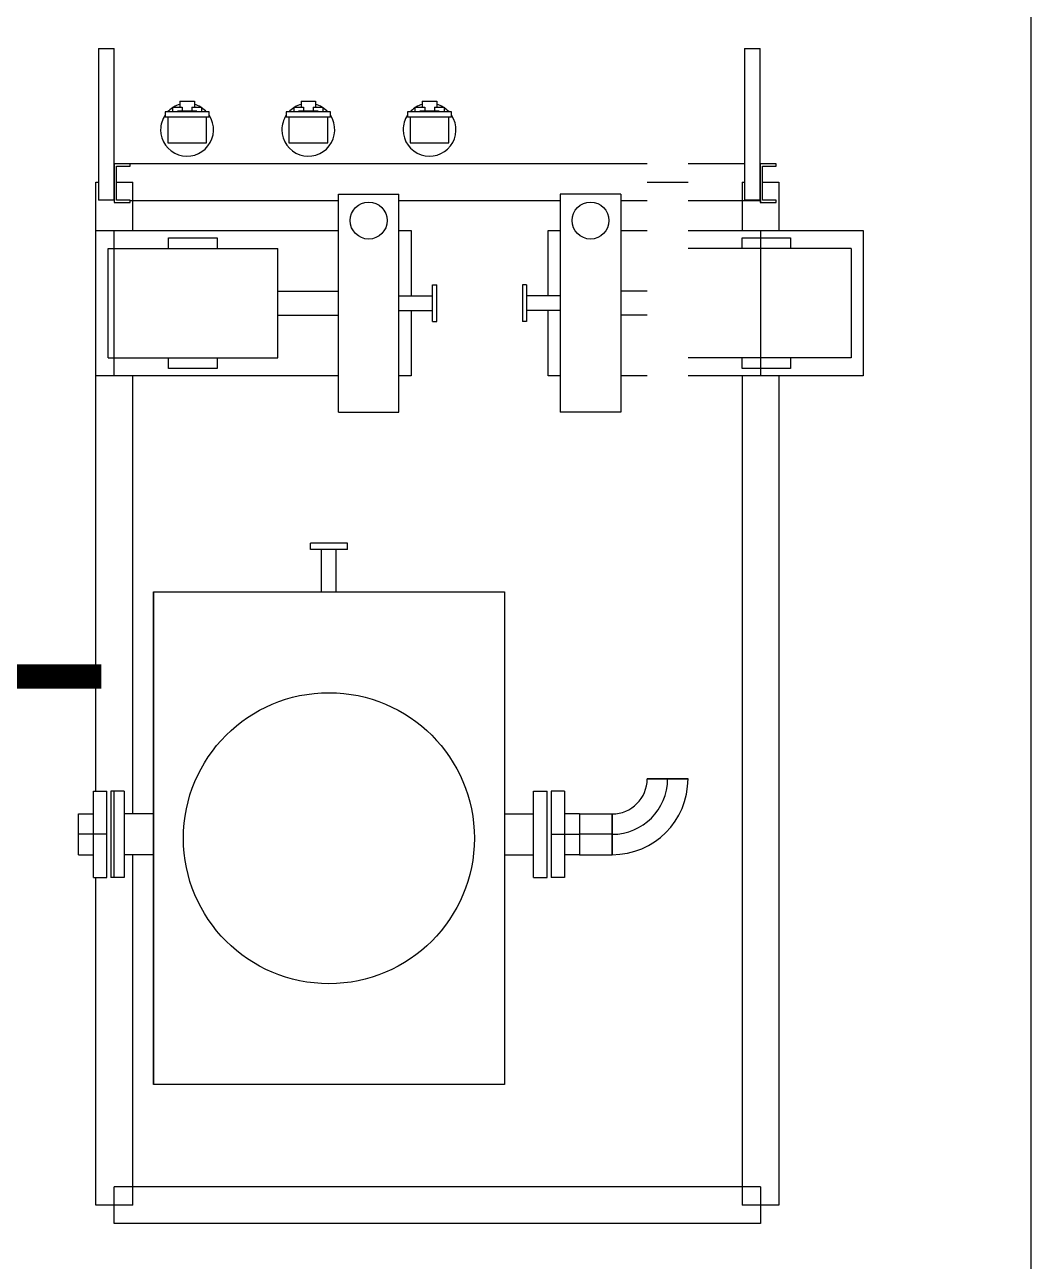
# Model space of a CAD drawing. Header units: inches. Extents: x 517790 to 538444, y 301815 to 302461.
# Drawn here: x 517892.947 to 517896.866, y 302331.746 to 302336.56 of the extents above; entities that cross this region are included whole.
import ezdxf

# ---------------------------------------------------------------- set-up
doc = ezdxf.new("R2010")
doc.units = ezdxf.units.IN
doc.header["$MEASUREMENT"] = 0
doc.linetypes.add('BLAST PROOF PARTITION-EMBED 1_DWG$0$DIVIDE2', pattern=[0.625, 0.25, -0.125, 0, -0.125, 0, -0.125])
for name, color, linetype in [('电气-接地设计-接地线', 3, '接地线'), ('硅胶总平面底图 工艺装置区', 253, 'Continuous'), ('硅胶总平面底图0804', 253, 'Continuous')]:
    doc.layers.add(name, color=color, linetype=linetype)
doc.styles.add('EESLTYPE', font='TXT.shx')
doc.linetypes.add('接地线', pattern='A,500,["/",EESLTYPE,S=200,R=0,X=0,Y=-100],-200,60,-200', length=960)

msp = doc.modelspace()

# ---------------------------------------------------------------- linework, layer by layer
at = {"layer": '电气-接地设计-接地线', "color": 1, "linetype": '接地线', "ltscale": 0.005, "const_width": 0.0944}
msp.add_lwpolyline([(517891.1883, 302334.0224), (517893.2449, 302334.0224)], dxfattribs=at)
at = {"layer": '硅胶总平面底图 工艺装置区', "linetype": 'BLAST PROOF PARTITION-EMBED 1_DWG$0$DIVIDE2', "lineweight": -3, "ltscale": 400}
msp.add_line((517896.8661, 302291.2639), (517896.8661, 302348.8476), dxfattribs=at)
at = {"layer": '硅胶总平面底图 工艺装置区', "color": 253, "linetype": 'Continuous', "lineweight": -3}
for p, q in [((517893.2344, 302336.4669), (517893.2344, 302335.8769)), ((517893.2344, 302336.4669), (517893.2958, 302336.4669)), ((517893.2958, 302335.8769), (517893.2958, 302336.4669)), ((517895.7498, 302336.4669), (517895.7498, 302335.8769)), ((517895.7498, 302336.4669), (517895.8112, 302336.4669)), ((517895.8112, 302335.8769), (517895.8112, 302336.4669)), ((517893.2958, 302336.0195), (517895.3709, 302336.0195)), ((517893.2958, 302336.0189), (517893.2958, 302335.8679)), ((517893.3571, 302336.0189), (517893.2958, 302336.0189)), ((517893.3038, 302335.8773), (517893.3038, 302336.0095)), ((517893.3038, 302336.0095), (517893.3571, 302336.0095)), ((517893.3571, 302336.0095), (517893.3571, 302336.0189)), ((517895.5297, 302336.0195), (517895.7498, 302336.0195)), ((517895.8112, 302336.0195), (517895.8119, 302336.0195)), ((517895.8725, 302336.0189), (517895.8112, 302336.0189)), ((517895.8112, 302336.0189), (517895.8112, 302335.8679)), ((517895.8119, 302336.0195), (517895.8119, 302336.0189)), ((517895.8192, 302336.0095), (517895.8725, 302336.0095)), ((517895.8192, 302335.8773), (517895.8192, 302336.0095)), ((517895.8725, 302336.0095), (517895.8725, 302336.0189)), ((517893.2239, 302335.9477), (517893.2344, 302335.9477)), ((517893.2239, 302333.5763), (517893.2239, 302335.9477)), ((517893.3038, 302335.9477), (517893.3676, 302335.9477)), ((517893.3676, 302335.7593), (517893.3676, 302335.9477)), ((517895.3709, 302335.9477), (517895.5297, 302335.9477)), ((517895.74, 302335.9477), (517895.74, 302335.7593)), ((517895.74, 302335.9477), (517895.7498, 302335.9477)), ((517895.8192, 302335.9477), (517895.8837, 302335.9477)), ((517895.8837, 302335.9477), (517895.8837, 302335.7593)), ((517894.1683, 302335.0513), (517894.1683, 302335.9009)), ((517894.1683, 302335.9009), (517894.4043, 302335.9009)), ((517894.4043, 302335.0513), (517894.4043, 302335.9009)), ((517895.0321, 302335.9009), (517895.0321, 302335.0513)), ((517895.2681, 302335.9009), (517895.0321, 302335.9009)), ((517895.2681, 302335.9009), (517895.2681, 302335.0513)), ((517893.2958, 302335.8769), (517893.2344, 302335.8769)), ((517893.2958, 302335.8679), (517893.3571, 302335.8679)), ((517893.3571, 302335.8773), (517893.3038, 302335.8773)), ((517893.3571, 302335.8679), (517893.3571, 302335.8773)), ((517893.3571, 302335.8759), (517894.1683, 302335.8759)), ((517894.4043, 302335.8759), (517895.0321, 302335.8759)), ((517895.2681, 302335.8759), (517895.3709, 302335.8759)), ((517895.5297, 302335.8759), (517895.8112, 302335.8759)), ((517895.8112, 302335.8769), (517895.7498, 302335.8769)), ((517895.8112, 302335.8679), (517895.8725, 302335.8679)), ((517895.8119, 302335.8759), (517895.8119, 302335.8679)), ((517895.8725, 302335.8773), (517895.8192, 302335.8773)), ((517895.8725, 302335.8679), (517895.8725, 302335.8773)), ((517893.2243, 302335.1929), (517893.2243, 302335.7593)), ((517893.2243, 302335.7593), (517894.1683, 302335.7593)), ((517893.2958, 302335.1929), (517893.2958, 302335.7593)), ((517894.4043, 302335.7593), (517894.4515, 302335.7593)), ((517894.4515, 302335.7593), (517894.4515, 302335.5046)), ((517894.9849, 302335.5046), (517894.9849, 302335.7593)), ((517894.9849, 302335.7593), (517895.0321, 302335.7593)), ((517895.2681, 302335.7593), (517895.3709, 302335.7593)), ((517895.5297, 302335.7593), (517896.2121, 302335.7593)), ((517895.8119, 302335.7593), (517895.8119, 302335.1929)), ((517896.2121, 302335.7593), (517896.2121, 302335.1929)), ((517893.5075, 302335.731), (517893.6963, 302335.731)), ((517893.5075, 302335.6885), (517893.5075, 302335.731)), ((517893.6963, 302335.731), (517893.6963, 302335.6885)), ((517895.7401, 302335.731), (517895.9289, 302335.731)), ((517895.7401, 302335.6885), (517895.7401, 302335.731)), ((517895.9289, 302335.731), (517895.9289, 302335.6885)), ((517893.2715, 302335.2637), (517893.2715, 302335.6885)), ((517893.2715, 302335.6885), (517893.9323, 302335.6885)), ((517893.9323, 302335.2637), (517893.9323, 302335.6885)), ((517896.1649, 302335.6885), (517895.5297, 302335.6885)), ((517896.1649, 302335.6885), (517896.1649, 302335.2637)), ((517893.9323, 302335.5233), (517894.1683, 302335.5233)), ((517894.4043, 302335.5046), (517894.535, 302335.5046)), ((517894.535, 302335.4761), (517894.535, 302335.5481)), ((517894.535, 302335.5481), (517894.5515, 302335.5481)), ((517894.5515, 302335.4761), (517894.5515, 302335.5481)), ((517894.8848, 302335.5481), (517894.8848, 302335.4761)), ((517894.9014, 302335.5481), (517894.8848, 302335.5481)), ((517894.9014, 302335.5481), (517894.9014, 302335.4761)), ((517895.0321, 302335.5046), (517894.9014, 302335.5046)), ((517895.3709, 302335.5233), (517895.2681, 302335.5233)), ((517894.535, 302335.4042), (517894.535, 302335.4761)), ((517894.5515, 302335.4042), (517894.5515, 302335.4761)), ((517894.8848, 302335.4761), (517894.8848, 302335.4042)), ((517894.9014, 302335.4761), (517894.9014, 302335.4042)), ((517893.9323, 302335.4289), (517894.1683, 302335.4289)), ((517894.4043, 302335.4477), (517894.535, 302335.4477)), ((517894.4515, 302335.4477), (517894.4515, 302335.1929)), ((517895.0321, 302335.4477), (517894.9014, 302335.4477)), ((517894.9849, 302335.1929), (517894.9849, 302335.4477)), ((517895.3709, 302335.4289), (517895.2681, 302335.4289)), ((517894.535, 302335.4042), (517894.5515, 302335.4042)), ((517894.9014, 302335.4042), (517894.8848, 302335.4042)), ((517893.2715, 302335.2637), (517893.9323, 302335.2637)), ((517893.5075, 302335.2213), (517893.5075, 302335.2637)), ((517893.6963, 302335.2637), (517893.6963, 302335.2213)), ((517896.1649, 302335.2637), (517895.5297, 302335.2637)), ((517895.7401, 302335.2213), (517895.7401, 302335.2637)), ((517895.9289, 302335.2637), (517895.9289, 302335.2213)), ((517893.6963, 302335.2213), (517893.5075, 302335.2213)), ((517895.9289, 302335.2213), (517895.7401, 302335.2213)), ((517894.1683, 302335.1929), (517893.2243, 302335.1929)), ((517893.3676, 302333.4879), (517893.3676, 302335.1929)), ((517894.4515, 302335.1929), (517894.4043, 302335.1929)), ((517895.0321, 302335.1929), (517894.9849, 302335.1929)), ((517895.3709, 302335.1929), (517895.2681, 302335.1929)), ((517896.2121, 302335.1929), (517895.5297, 302335.1929)), ((517895.74, 302335.1929), (517895.74, 302331.9646)), ((517895.8837, 302335.1929), (517895.8837, 302331.9646)), ((517894.1683, 302335.0513), (517894.4043, 302335.0513)), ((517895.2681, 302335.0513), (517895.0321, 302335.0513)), ((517894.2034, 302334.5412), (517894.0596, 302334.5412)), ((517894.0596, 302334.5173), (517894.0596, 302334.5412)), ((517894.2034, 302334.5173), (517894.2034, 302334.5412)), ((517894.2034, 302334.5173), (517894.0596, 302334.5173)), ((517894.103, 302334.3524), (517894.103, 302334.5173)), ((517894.16, 302334.3524), (517894.16, 302334.5173)), ((517893.4481, 302332.4342), (517893.4481, 302334.3524)), ((517893.4481, 302334.3524), (517893.4481, 302332.4342)), ((517893.4481, 302334.3524), (517894.8148, 302334.3524)), ((517893.4481, 302334.3524), (517894.8148, 302334.3524)), ((517894.8148, 302334.3524), (517894.8148, 302332.4342)), ((517894.8148, 302334.3524), (517894.8148, 302332.4342)), ((517895.3709, 302333.6242), (517895.5297, 302333.6242)), ((517895.5297, 302333.6242), (517895.3709, 302333.6242)), ((517895.4503, 302333.6242), (517895.4503, 302333.6242)), ((517895.4503, 302333.6242), (517895.4503, 302333.6242)), ((517893.2143, 302333.4084), (517893.2143, 302333.5763)), ((517893.2143, 302333.5763), (517893.2668, 302333.5763)), ((517893.2668, 302333.4084), (517893.2668, 302333.5763)), ((517893.2819, 302333.5763), (517893.2819, 302333.2406)), ((517893.3343, 302333.5763), (517893.2819, 302333.5763)), ((517893.2958, 302333.2406), (517893.2958, 302333.5763)), ((517893.3343, 302333.5763), (517893.3343, 302333.2406)), ((517894.9286, 302333.2406), (517894.9286, 302333.5763)), ((517894.9286, 302333.5763), (517894.9811, 302333.5763)), ((517894.9811, 302333.2406), (517894.9811, 302333.5763)), ((517894.9962, 302333.5763), (517894.9962, 302333.4084)), ((517895.0486, 302333.5763), (517894.9962, 302333.5763)), ((517895.0486, 302333.5763), (517895.0486, 302333.4084)), ((517893.156, 302333.329), (517893.156, 302333.4879)), ((517893.156, 302333.4084), (517893.156, 302333.4879)), ((517893.156, 302333.4879), (517893.2143, 302333.4879)), ((517893.4481, 302333.4879), (517893.3343, 302333.4879)), ((517894.8148, 302333.4879), (517894.9286, 302333.4879)), ((517895.107, 302333.4879), (517895.0486, 302333.4879)), ((517895.107, 302333.4879), (517895.107, 302333.4084)), ((517895.107, 302333.4879), (517895.107, 302333.329)), ((517895.107, 302333.4879), (517895.2345, 302333.4879)), ((517895.2345, 302333.329), (517895.2345, 302333.4879)), ((517895.2345, 302333.4879), (517895.2345, 302333.329)), ((517893.2668, 302333.4084), (517893.156, 302333.4084)), ((517893.156, 302333.329), (517893.156, 302333.4084)), ((517893.2143, 302333.2406), (517893.2143, 302333.4084)), ((517893.2668, 302333.2406), (517893.2668, 302333.4084)), ((517894.9962, 302333.4084), (517895.107, 302333.4084)), ((517894.9962, 302333.4084), (517894.9962, 302333.2406)), ((517895.0486, 302333.4084), (517895.0486, 302333.2406)), ((517895.107, 302333.4084), (517895.107, 302333.329)), ((517895.2345, 302333.4084), (517895.107, 302333.4084)), ((517895.2345, 302333.4084), (517895.2345, 302333.4084)), ((517895.2345, 302333.4084), (517895.2345, 302333.4084)), ((517893.156, 302333.329), (517893.2143, 302333.329)), ((517893.4481, 302333.329), (517893.3343, 302333.329)), ((517893.3676, 302331.9646), (517893.3676, 302333.329)), ((517894.8148, 302333.329), (517894.9286, 302333.329)), ((517895.107, 302333.329), (517895.0486, 302333.329)), ((517895.107, 302333.329), (517895.2345, 302333.329)), ((517893.2143, 302333.2406), (517893.2668, 302333.2406)), ((517893.2239, 302331.9646), (517893.2239, 302333.2406)), ((517893.3343, 302333.2406), (517893.2819, 302333.2406)), ((517894.9286, 302333.2406), (517894.9811, 302333.2406)), ((517895.0486, 302333.2406), (517894.9962, 302333.2406)), ((517894.8148, 302332.4342), (517893.4481, 302332.4342)), ((517894.8148, 302332.4342), (517893.4481, 302332.4342)), ((517893.2958, 302331.8928), (517893.2958, 302332.0364)), ((517895.8119, 302332.0364), (517893.2958, 302332.0364)), ((517895.8119, 302332.0364), (517895.8119, 302331.8928)), ((517893.3676, 302331.9646), (517893.2239, 302331.9646)), ((517895.8837, 302331.9646), (517895.74, 302331.9646)), ((517895.8119, 302331.8928), (517893.2958, 302331.8928))]:
    msp.add_line(p, q, dxfattribs=at)
at = {"layer": '硅胶总平面底图 工艺装置区', "color": 1, "linetype": 'Continuous', "lineweight": -3}
for p, q in [((517893.5226, 302336.2392), (517893.5604, 302336.2392)), ((517893.5226, 302336.2392), (517893.5604, 302336.2392)), ((517893.5226, 302336.2392), (517893.5226, 302336.2204)), ((517893.551, 302336.2628), (517893.6076, 302336.2628)), ((517893.551, 302336.2628), (517893.6076, 302336.2628)), ((517893.551, 302336.2628), (517893.551, 302336.2392)), ((517893.5604, 302336.2392), (517893.5604, 302336.2237)), ((517893.5982, 302336.2392), (517893.6359, 302336.2392)), ((517893.5982, 302336.2392), (517893.6359, 302336.2392)), ((517893.5982, 302336.2392), (517893.5982, 302336.2232)), ((517893.6076, 302336.2628), (517893.6076, 302336.2392)), ((517893.6359, 302336.2392), (517893.6359, 302336.2204)), ((517893.9946, 302336.2392), (517894.0324, 302336.2392)), ((517893.9946, 302336.2392), (517894.0324, 302336.2392)), ((517893.9946, 302336.2392), (517893.9946, 302336.2204)), ((517894.023, 302336.2628), (517894.0796, 302336.2628)), ((517894.023, 302336.2628), (517894.0796, 302336.2628)), ((517894.023, 302336.2628), (517894.023, 302336.2392)), ((517894.0324, 302336.2392), (517894.0324, 302336.2237)), ((517894.0702, 302336.2392), (517894.1079, 302336.2392)), ((517894.0702, 302336.2392), (517894.1079, 302336.2392)), ((517894.0702, 302336.2392), (517894.0702, 302336.2232)), ((517894.0796, 302336.2628), (517894.0796, 302336.2392)), ((517894.1079, 302336.2392), (517894.1079, 302336.2204)), ((517894.4666, 302336.2392), (517894.5044, 302336.2392)), ((517894.4666, 302336.2392), (517894.5044, 302336.2392)), ((517894.4666, 302336.2392), (517894.4666, 302336.2204)), ((517894.495, 302336.2628), (517894.5516, 302336.2628)), ((517894.495, 302336.2628), (517894.5516, 302336.2628)), ((517894.495, 302336.2628), (517894.495, 302336.2392)), ((517894.5044, 302336.2392), (517894.5044, 302336.2237)), ((517894.5422, 302336.2392), (517894.5799, 302336.2392)), ((517894.5422, 302336.2392), (517894.5799, 302336.2392)), ((517894.5422, 302336.2392), (517894.5422, 302336.2232)), ((517894.5516, 302336.2628), (517894.5516, 302336.2392)), ((517894.5799, 302336.2392), (517894.5799, 302336.2204)), ((517893.6652, 302336.2204), (517893.4934, 302336.2204)), ((517893.6652, 302336.2204), (517893.4934, 302336.2204)), ((517893.4934, 302336.2204), (517893.4934, 302336.2015)), ((517893.4934, 302336.2204), (517893.4934, 302336.2015)), ((517893.4934, 302336.2015), (517893.6652, 302336.2015)), ((517893.4934, 302336.2015), (517893.6652, 302336.2015)), ((517893.5038, 302336.2015), (517893.5038, 302336.1005)), ((517893.5038, 302336.2015), (517893.5038, 302336.1005)), ((517893.617, 302336.2232), (517893.5415, 302336.2232)), ((517893.617, 302336.2232), (517893.5415, 302336.2232)), ((517893.5415, 302336.2232), (517893.5415, 302336.2204)), ((517893.5415, 302336.2232), (517893.5415, 302336.2204)), ((517893.5457, 302336.2237), (517893.5457, 302336.2232)), ((517893.5457, 302336.2237), (517893.5457, 302336.2232)), ((517893.5471, 302336.2237), (517893.5457, 302336.2237)), ((517893.5471, 302336.2237), (517893.5457, 302336.2237)), ((517893.5471, 302336.2237), (517893.5804, 302336.2237)), ((517893.5804, 302336.2237), (517893.5471, 302336.2237)), ((517893.5471, 302336.2232), (517893.5471, 302336.2237)), ((517893.5471, 302336.2232), (517893.5471, 302336.2237)), ((517893.5804, 302336.2237), (517893.5804, 302336.2232)), ((517893.5804, 302336.2237), (517893.5804, 302336.2232)), ((517893.617, 302336.2204), (517893.617, 302336.2232)), ((517893.617, 302336.2204), (517893.617, 302336.2232)), ((517893.6548, 302336.1005), (517893.6548, 302336.2015)), ((517893.6548, 302336.1005), (517893.6548, 302336.2015)), ((517893.6652, 302336.2015), (517893.6652, 302336.2204)), ((517893.6652, 302336.2015), (517893.6652, 302336.2204)), ((517894.1372, 302336.2204), (517893.9654, 302336.2204)), ((517894.1372, 302336.2204), (517893.9654, 302336.2204)), ((517893.9654, 302336.2204), (517893.9654, 302336.2015)), ((517893.9654, 302336.2204), (517893.9654, 302336.2015)), ((517893.9654, 302336.2015), (517894.1372, 302336.2015)), ((517893.9654, 302336.2015), (517894.1372, 302336.2015)), ((517893.9758, 302336.2015), (517893.9758, 302336.1005)), ((517893.9758, 302336.2015), (517893.9758, 302336.1005)), ((517894.0135, 302336.2232), (517894.0135, 302336.2204)), ((517894.0135, 302336.2232), (517894.0135, 302336.2204)), ((517894.089, 302336.2232), (517894.0135, 302336.2232)), ((517894.089, 302336.2232), (517894.0135, 302336.2232)), ((517894.0191, 302336.2237), (517894.0177, 302336.2237)), ((517894.0191, 302336.2237), (517894.0177, 302336.2237)), ((517894.0177, 302336.2237), (517894.0177, 302336.2232)), ((517894.0177, 302336.2237), (517894.0177, 302336.2232)), ((517894.0191, 302336.2232), (517894.0191, 302336.2237)), ((517894.0191, 302336.2232), (517894.0191, 302336.2237)), ((517894.0191, 302336.2237), (517894.0524, 302336.2237)), ((517894.0524, 302336.2237), (517894.0191, 302336.2237)), ((517894.0524, 302336.2237), (517894.0524, 302336.2232)), ((517894.0524, 302336.2237), (517894.0524, 302336.2232)), ((517894.089, 302336.2204), (517894.089, 302336.2232)), ((517894.089, 302336.2204), (517894.089, 302336.2232)), ((517894.1268, 302336.1005), (517894.1268, 302336.2015)), ((517894.1268, 302336.1005), (517894.1268, 302336.2015)), ((517894.1372, 302336.2015), (517894.1372, 302336.2204)), ((517894.1372, 302336.2015), (517894.1372, 302336.2204)), ((517894.6092, 302336.2204), (517894.4374, 302336.2204)), ((517894.6092, 302336.2204), (517894.4374, 302336.2204)), ((517894.4374, 302336.2204), (517894.4374, 302336.2015)), ((517894.4374, 302336.2204), (517894.4374, 302336.2015)), ((517894.4374, 302336.2015), (517894.6092, 302336.2015)), ((517894.4374, 302336.2015), (517894.6092, 302336.2015)), ((517894.4478, 302336.2015), (517894.4478, 302336.1005)), ((517894.4478, 302336.2015), (517894.4478, 302336.1005)), ((517894.4855, 302336.2232), (517894.4855, 302336.2204)), ((517894.4855, 302336.2232), (517894.4855, 302336.2204)), ((517894.561, 302336.2232), (517894.4855, 302336.2232)), ((517894.561, 302336.2232), (517894.4855, 302336.2232)), ((517894.4897, 302336.2237), (517894.4897, 302336.2232)), ((517894.4897, 302336.2237), (517894.4897, 302336.2232)), ((517894.4911, 302336.2237), (517894.4897, 302336.2237)), ((517894.4911, 302336.2237), (517894.4897, 302336.2237)), ((517894.4911, 302336.2232), (517894.4911, 302336.2237)), ((517894.4911, 302336.2232), (517894.4911, 302336.2237)), ((517894.4911, 302336.2237), (517894.5244, 302336.2237)), ((517894.5244, 302336.2237), (517894.4911, 302336.2237)), ((517894.5244, 302336.2237), (517894.5244, 302336.2232)), ((517894.5244, 302336.2237), (517894.5244, 302336.2232)), ((517894.561, 302336.2204), (517894.561, 302336.2232)), ((517894.561, 302336.2204), (517894.561, 302336.2232)), ((517894.5988, 302336.1005), (517894.5988, 302336.2015)), ((517894.5988, 302336.1005), (517894.5988, 302336.2015)), ((517894.6092, 302336.2015), (517894.6092, 302336.2204)), ((517894.6092, 302336.2015), (517894.6092, 302336.2204)), ((517893.5038, 302336.1005), (517893.6548, 302336.1005)), ((517893.5038, 302336.1005), (517893.6548, 302336.1005)), ((517893.9758, 302336.1005), (517894.1268, 302336.1005)), ((517893.9758, 302336.1005), (517894.1268, 302336.1005)), ((517894.4478, 302336.1005), (517894.5988, 302336.1005)), ((517894.4478, 302336.1005), (517894.5988, 302336.1005))]:
    msp.add_line(p, q, dxfattribs=at)
at = {"layer": '硅胶总平面底图 工艺装置区', "color": 253, "linetype": 'Continuous', "lineweight": -3}
for centre, radius in [((517894.2863, 302335.7975), 0.0719), ((517895.1501, 302335.7975), 0.0719), ((517894.1315, 302333.3933), 0.5664), ((517894.1315, 302333.3933), 0.5664)]:
    msp.add_circle(centre, radius, dxfattribs=at)
at = {"layer": '硅胶总平面底图 工艺装置区', "color": 1, "linetype": 'Continuous', "lineweight": -3}
for centre, start, end in [((517893.5793, 302336.151), 123.3985, 137.5993), ((517893.5793, 302336.151), 123.3985, 137.5993), ((517893.5793, 302336.151), 105.9757, 120.9297), ((517893.5793, 302336.151), 105.9757, 120.9297), ((517893.5793, 302336.151), 59.0703, 74.0243), ((517893.5793, 302336.151), 59.0703, 74.0243), ((517893.5793, 302336.151), 42.4007, 56.6015), ((517893.5793, 302336.151), 42.4007, 56.6015), ((517894.0513, 302336.151), 123.3985, 137.5993), ((517894.0513, 302336.151), 123.3985, 137.5993), ((517894.0513, 302336.151), 105.9757, 120.9297), ((517894.0513, 302336.151), 105.9757, 120.9297), ((517894.0513, 302336.151), 59.0703, 74.0243), ((517894.0513, 302336.151), 59.0703, 74.0243), ((517894.0513, 302336.151), 42.4007, 56.6015), ((517894.0513, 302336.151), 42.4007, 56.6015), ((517894.5233, 302336.151), 123.3985, 137.5993), ((517894.5233, 302336.151), 123.3985, 137.5993), ((517894.5233, 302336.151), 105.9757, 120.9297), ((517894.5233, 302336.151), 105.9757, 120.9297), ((517894.5233, 302336.151), 59.0703, 74.0243), ((517894.5233, 302336.151), 59.0703, 74.0243), ((517894.5233, 302336.151), 42.4007, 56.6015), ((517894.5233, 302336.151), 42.4007, 56.6015), ((517893.5793, 302336.151), 146.6015, 180), ((517893.5793, 302336.151), 180, 33.3985), ((517893.5793, 302336.151), 146.6015, 180), ((517893.5793, 302336.151), 180, 33.3985), ((517894.0513, 302336.151), 146.6015, 180), ((517894.0513, 302336.151), 180, 33.3985), ((517894.0513, 302336.151), 146.6015, 180), ((517894.0513, 302336.151), 180, 33.3985), ((517894.5233, 302336.151), 146.6015, 180), ((517894.5233, 302336.151), 180, 33.3985), ((517894.5233, 302336.151), 146.6015, 180), ((517894.5233, 302336.151), 180, 33.3985)]:
    msp.add_arc(centre, 0.1029, start, end, dxfattribs=at)
at = {"layer": '硅胶总平面底图 工艺装置区', "color": 253, "linetype": 'Continuous', "lineweight": -3}
for radius in [0.2158, 0.2952, 0.1364]:
    msp.add_arc((517895.2345, 302333.6242), radius, 270, 0, dxfattribs=at)
at = {"layer": '硅胶总平面底图0804', "color": 253, "linetype": 'Continuous', "lineweight": 20}
for p, q in [((517896.8661, 302348.8476), (517896.8661, 302335.9246)), ((517896.8661, 302291.2639), (517896.8661, 302348.8476))]:
    msp.add_line(p, q, dxfattribs=at)

doc.saveas('drawing.dxf')
